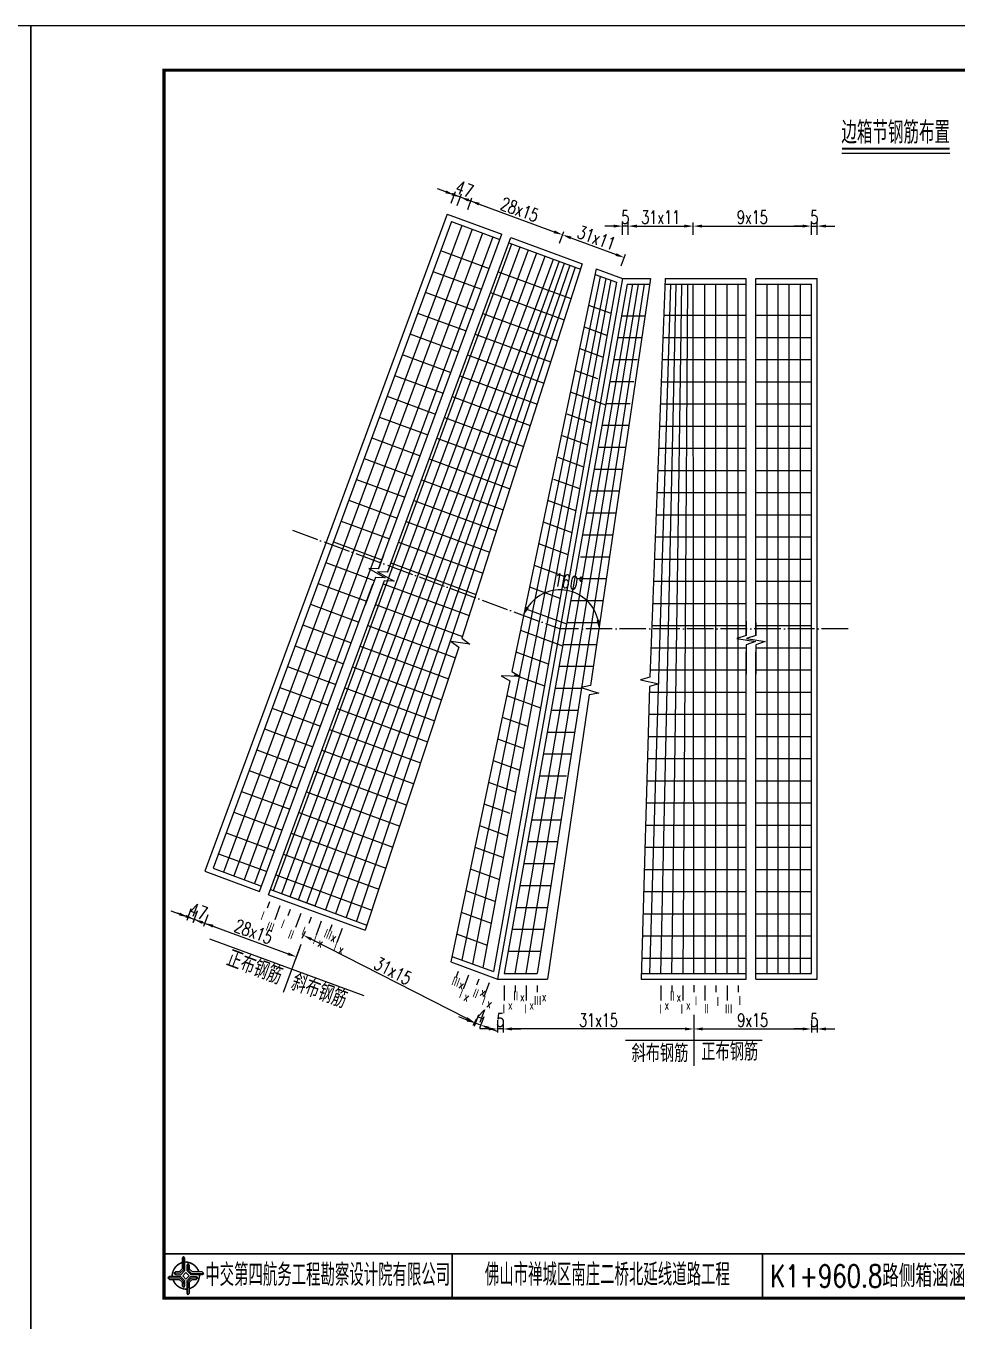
# Model space of a CAD drawing. Header units: millimetres. Extents: x -475 to 1205, y -1212 to 867.
# Drawn here: x 363.7 to 573.7, y -19.3 to 272.9 of the extents above; entities that cross this region are included whole.
import ezdxf
from ezdxf.enums import TextEntityAlignment as Align

# ---------------------------------------------------------------- set-up
doc = ezdxf.new("R2010")
doc.units = ezdxf.units.MM
doc.header["$LTSCALE"] = 0.25
doc.header["$PDMODE"] = 32
doc.header["$PDSIZE"] = 0.5
doc.linetypes.add('ACAD_ISO04W100', pattern=[30, 24, -3, 0, -3])
for name, color, linetype in [('中心线', 7, 'ACAD_ISO04W100'), ('图框', 7, 'Continuous'), ('尺寸标注', 2, 'Continuous'), ('文字', 7, 'Continuous'), ('文字字符', 7, 'Continuous'), ('标注', 4, 'Continuous'), ('钢筋', 6, 'Continuous')]:
    doc.layers.add(name, color=color, linetype=linetype)
doc.styles.get("Standard").update_dxf_attribs({"font": 'simplex1.shx', "width": 0.7, "bigfont": 'hztxt.shx'})
doc.styles.add('text', font='romans__.shx', dxfattribs={"width": 0.8, "bigfont": 'hztxt.shx'})
doc.dimstyles.new('STANDARD-250', dxfattribs={"dimscale": 0, "dimtxt": 3, "dimasz": 2, "dimexe": 0.8, "dimexo": 1, "dimgap": 0.5, "dimtad": 1, "dimdec": 0, "dimlfac": 25, "dimzin": 9, "dimdsep": 46, "dimtxsty": 'Standard', "dimcen": 0.5, "dimclrd": 256, "dimclre": 256, "dimclrt": 7, "dimadec": 0, "dimazin": 2, "dimtfac": 1, "dimtdec": 0, "dimtix": 1, "dimtmove": 2, "dimatfit": 3, "dimfxl": 0, "dimtolj": 1, "dimtzin": 0, "dimlwd": -1, "dimlwe": -1, "dimarcsym": 0})
doc.dimstyles.new('STANDARD-40', dxfattribs={"dimscale": 0, "dimtxt": 3, "dimasz": 2, "dimexe": 0.8, "dimexo": 1, "dimgap": 0.5, "dimtad": 1, "dimdec": 0, "dimlfac": 4, "dimzin": 9, "dimdsep": 46, "dimtxsty": 'Standard', "dimcen": 0.5, "dimclrd": 256, "dimclre": 256, "dimclrt": 7, "dimadec": 0, "dimazin": 2, "dimtfac": 1, "dimtdec": 0, "dimtix": 1, "dimtmove": 2, "dimatfit": 3, "dimfxl": 0, "dimtolj": 1, "dimtzin": 0, "dimlwd": -1, "dimlwe": -1, "dimarcsym": 0})

# ---------------------------------------------------------------- blocks, each defined once
blk = doc.blocks.new('*D342')
at = {"layer": 'Defpoints', "color": 0}
for p in [(514.2, 227.75), (499.51, 223.81), (514.2, 223.81)]:
    blk.add_point(p, dxfattribs=at)
at = {"layer": '标注'}
for p, q in [((499.51, 225.75), (499.51, 228.55)), ((514.2, 225.75), (514.2, 228.55)), ((501.51, 227.75), (512.2, 227.75))]:
    blk.add_line(p, q, dxfattribs=at)
for points in [[(501.51, 228.09), (501.51, 227.42), (499.51, 227.75)], [(512.2, 228.09), (512.2, 227.42), (514.2, 227.75)]]:
    blk.add_solid(points, dxfattribs=at)
at = {"layer": '标注', "color": 7, "insert": (506.85, 229.75), "char_height": 3, "attachment_point": 5}
blk.add_mtext('\\A1;31x11', dxfattribs=at)
blk = doc.blocks.new('*D343')
at = {"layer": 'Defpoints', "color": 0}
for p in [(471.32, 51.08), (514.33, 51.08), (471.32, 46.64)]:
    blk.add_point(p, dxfattribs=at)
at = {"layer": '标注'}
for p, q in [((471.32, 48.64), (471.32, 45.84)), ((514.33, 48.64), (514.33, 45.84)), ((512.33, 46.64), (473.32, 46.64))]:
    blk.add_line(p, q, dxfattribs=at)
for points in [[(473.32, 46.98), (473.32, 46.31), (471.32, 46.64)], [(512.33, 46.98), (512.33, 46.31), (514.33, 46.64)]]:
    blk.add_solid(points, dxfattribs=at)
at = {"layer": '标注', "color": 7, "insert": (492.83, 48.64), "char_height": 3, "attachment_point": 5}
blk.add_mtext('\\A1;31x15', dxfattribs=at)
blk = doc.blocks.new('*D344')
at = {"layer": 'Defpoints', "color": 0}
for p in [(498.26, 227.75), (498.26, 223.81), (499.51, 223.81)]:
    blk.add_point(p, dxfattribs=at)
at = {"layer": '标注'}
for p, q in [((498.26, 225.75), (498.26, 228.55)), ((499.51, 225.75), (499.51, 228.55)), ((496.26, 227.75), (494.26, 227.75)), ((499.51, 227.75), (498.26, 227.75)), ((501.51, 227.75), (503.51, 227.75))]:
    blk.add_line(p, q, dxfattribs=at)
for points in [[(496.26, 228.09), (496.26, 227.42), (498.26, 227.75)], [(501.51, 228.09), (501.51, 227.42), (499.51, 227.75)]]:
    blk.add_solid(points, dxfattribs=at)
at = {"layer": '标注', "color": 7, "insert": (498.88, 229.75), "char_height": 3, "attachment_point": 5}
blk.add_mtext('\\A1;5', dxfattribs=at)
blk = doc.blocks.new('*D345')
at = {"layer": 'Defpoints', "color": 0}
for p in [(470.07, 51.08), (471.32, 51.08), (470.07, 46.64)]:
    blk.add_point(p, dxfattribs=at)
at = {"layer": '标注'}
for p, q in [((470.07, 48.64), (470.07, 45.84)), ((471.32, 48.64), (471.32, 45.84)), ((468.07, 46.64), (466.07, 46.64)), ((471.32, 46.64), (470.07, 46.64)), ((473.32, 46.64), (475.32, 46.64))]:
    blk.add_line(p, q, dxfattribs=at)
for points in [[(468.07, 46.98), (468.07, 46.31), (470.07, 46.64)], [(473.32, 46.98), (473.32, 46.31), (471.32, 46.64)]]:
    blk.add_solid(points, dxfattribs=at)
at = {"layer": '标注', "color": 7, "insert": (470.7, 48.64), "char_height": 3, "attachment_point": 5}
blk.add_mtext('\\A1;5', dxfattribs=at)
blk = doc.blocks.new('*D346')
at = {"layer": 'Defpoints', "color": 0}
for p in [(514.33, 52.33), (540.86, 52.33), (540.86, 46.64)]:
    blk.add_point(p, dxfattribs=at)
at = {"layer": '标注'}
for p, q in [((514.33, 48.64), (514.33, 45.84)), ((540.86, 48.64), (540.86, 45.84)), ((516.33, 46.64), (538.86, 46.64))]:
    blk.add_line(p, q, dxfattribs=at)
for points in [[(516.33, 46.98), (516.33, 46.31), (514.33, 46.64)], [(538.86, 46.98), (538.86, 46.31), (540.86, 46.64)]]:
    blk.add_solid(points, dxfattribs=at)
at = {"layer": '标注', "color": 7, "insert": (527.6, 48.64), "char_height": 3, "attachment_point": 5}
blk.add_mtext('\\A1;9x15', dxfattribs=at)
blk = doc.blocks.new('*D347')
at = {"layer": 'Defpoints', "color": 0}
for p in [(542.14, 52.33), (540.86, 48.64), (542.14, 46.64)]:
    blk.add_point(p, dxfattribs=at)
at = {"layer": '标注'}
for p, q in [((540.86, 47.64), (540.86, 45.84)), ((542.14, 48.64), (542.14, 45.84)), ((538.86, 46.64), (536.86, 46.64)), ((540.86, 46.64), (542.14, 46.64)), ((544.14, 46.64), (546.14, 46.64))]:
    blk.add_line(p, q, dxfattribs=at)
for points in [[(538.86, 46.98), (538.86, 46.31), (540.86, 46.64)], [(544.14, 46.98), (544.14, 46.31), (542.14, 46.64)]]:
    blk.add_solid(points, dxfattribs=at)
at = {"layer": '标注', "color": 7, "insert": (541.5, 48.64), "char_height": 3, "attachment_point": 5}
blk.add_mtext('\\A1;5', dxfattribs=at)
blk = doc.blocks.new('*D348')
at = {"layer": 'Defpoints', "color": 0}
for p in [(540.86, 227.75), (514.2, 222.56), (540.86, 222.56)]:
    blk.add_point(p, dxfattribs=at)
at = {"layer": '标注'}
for p, q in [((514.2, 225.75), (514.2, 228.55)), ((540.86, 225.75), (540.86, 228.55)), ((516.2, 227.75), (538.86, 227.75))]:
    blk.add_line(p, q, dxfattribs=at)
for points in [[(516.2, 228.09), (516.2, 227.42), (514.2, 227.75)], [(538.86, 228.09), (538.86, 227.42), (540.86, 227.75)]]:
    blk.add_solid(points, dxfattribs=at)
at = {"layer": '标注', "color": 7, "insert": (527.53, 229.75), "char_height": 3, "attachment_point": 5}
blk.add_mtext('\\A1;9x15', dxfattribs=at)
blk = doc.blocks.new('*D349')
at = {"layer": 'Defpoints', "color": 0}
for p in [(540.86, 225.75), (542.14, 227.75), (542.14, 222.56)]:
    blk.add_point(p, dxfattribs=at)
at = {"layer": '标注'}
for p, q in [((540.86, 226.75), (540.86, 228.55)), ((542.14, 225.75), (542.14, 228.55)), ((538.86, 227.75), (536.86, 227.75)), ((540.86, 227.75), (542.14, 227.75)), ((544.14, 227.75), (546.14, 227.75))]:
    blk.add_line(p, q, dxfattribs=at)
for points in [[(538.86, 228.09), (538.86, 227.42), (540.86, 227.75)], [(544.14, 228.09), (544.14, 227.42), (542.14, 227.75)]]:
    blk.add_solid(points, dxfattribs=at)
at = {"layer": '标注', "color": 7, "insert": (541.5, 229.75), "char_height": 3, "attachment_point": 5}
blk.add_mtext('\\A1;5', dxfattribs=at)
blk = doc.blocks.new('*D350')
at = {"layer": 'Defpoints', "color": 0}
for p in [(467.52, 54.58), (468.69, 54.14), (465.08, 47.97)]:
    blk.add_point(p, dxfattribs=at)
at = {"layer": '标注'}
for p, q in [((465.77, 49.84), (464.81, 47.22)), ((463.21, 48.66), (461.33, 49.35)), ((466.26, 47.53), (465.08, 47.97)), ((466.95, 49.41), (465.98, 46.78)), ((468.13, 46.84), (470.01, 46.15))]:
    blk.add_line(p, q, dxfattribs=at)
for points in [[(463.32, 48.97), (463.09, 48.34), (465.08, 47.97)], [(468.25, 47.15), (468.02, 46.53), (466.26, 47.53)]]:
    blk.add_solid(points, dxfattribs=at)
at = {"layer": '标注', "color": 7, "insert": (466.36, 49.63), "char_height": 3, "attachment_point": 5, "rotation": 339.7738}
blk.add_mtext('\\A1;4', dxfattribs=at)
blk = doc.blocks.new('*D351')
at = {"layer": 'Defpoints', "color": 0}
for p in [(460.27, 234.79), (458.94, 231.18), (460.35, 230.66)]:
    blk.add_point(p, dxfattribs=at)
at = {"layer": '标注'}
for p, q in [((458.39, 235.48), (456.52, 236.18)), ((459.58, 232.92), (460.55, 235.54)), ((461.68, 234.27), (460.27, 234.79)), ((460.99, 232.4), (461.96, 235.02)), ((463.56, 233.58), (465.43, 232.89))]:
    blk.add_line(p, q, dxfattribs=at)
for points in [[(458.51, 235.8), (458.28, 235.17), (460.27, 234.79)], [(463.67, 233.9), (463.44, 233.27), (461.68, 234.27)]]:
    blk.add_solid(points, dxfattribs=at)
at = {"layer": '标注', "color": 7, "insert": (461.67, 236.41), "char_height": 3, "attachment_point": 5, "rotation": 339.7738}
blk.add_mtext('\\A1;4', dxfattribs=at)
blk = doc.blocks.new('*D352')
at = {"layer": 'Defpoints', "color": 0}
for p in [(483.13, 221.47), (498.67, 220.64), (497.08, 216.33)]:
    blk.add_point(p, dxfattribs=at)
at = {"layer": '标注'}
for p, q in [((484.03, 223.91), (484.99, 226.54)), ((486.59, 225.09), (496.8, 221.34)), ((497.98, 218.77), (498.95, 221.39))]:
    blk.add_line(p, q, dxfattribs=at)
for points in [[(486.71, 225.41), (486.48, 224.78), (484.72, 225.79)], [(496.91, 221.65), (496.68, 221.02), (498.67, 220.64)]]:
    blk.add_solid(points, dxfattribs=at)
at = {"layer": '标注', "color": 7, "insert": (492.39, 225.09), "char_height": 3, "attachment_point": 5, "rotation": 339.7738}
blk.add_mtext('\\A1;31x11', dxfattribs=at)
blk = doc.blocks.new('*D370')
at = {"layer": 'Defpoints', "color": 0}
for p in [(423.84, 159.12), (489.42, 143.94), (484.17, 136.9), (484.17, 136.9), (549.15, 136.9)]:
    blk.add_point(p, dxfattribs=at)
at = {"layer": '标注'}
blk.add_arc((484.17, 136.9), 8.79, 13.0706, 146.7032, dxfattribs=at)
for points in [[(477.12, 141.57), (476.52, 141.87), (475.92, 139.94)], [(493.06, 138.92), (492.39, 138.85), (492.95, 136.9)]]:
    blk.add_solid(points, dxfattribs=at)
at = {"layer": '标注', "color": 7, "insert": (486.06, 147.52), "char_height": 3, "attachment_point": 5, "rotation": 349.8869}
blk.add_mtext('\\A1;160°', dxfattribs=at)
blk = doc.blocks.new('*D372')
at = {"layer": 'Defpoints', "color": 0}
for p in [(426.26, 67.79), (427.15, 69.53), (465.77, 49.84)]:
    blk.add_point(p, dxfattribs=at)
at = {"layer": '标注'}
for p, q in [((426.69, 68.63), (425.9, 67.08)), ((463.11, 49.02), (428.04, 66.88)), ((465.32, 48.95), (464.53, 47.4))]:
    blk.add_line(p, q, dxfattribs=at)
for points in [[(428.2, 67.18), (427.89, 66.59), (426.26, 67.79)], [(463.26, 49.31), (462.96, 48.72), (464.89, 48.11)]]:
    blk.add_solid(points, dxfattribs=at)
at = {"layer": '标注', "color": 7, "insert": (446.48, 59.73), "char_height": 3, "attachment_point": 5, "rotation": 332.9996}
blk.add_mtext('\\A1;31x15', dxfattribs=at)
blk = doc.blocks.new('*D382')
at = {"layer": 'Defpoints', "color": 0}
for p in [(404.49, 83.39), (405.9, 82.88), (400.24, 71.86)]:
    blk.add_point(p, dxfattribs=at)
at = {"layer": '标注'}
for p, q in [((398.36, 72.55), (396.49, 73.24)), ((400.93, 73.73), (399.96, 71.11)), ((402.34, 73.22), (401.37, 70.59)), ((401.65, 71.34), (400.24, 71.86)), ((403.52, 70.65), (405.4, 69.96))]:
    blk.add_line(p, q, dxfattribs=at)
for points in [[(398.48, 72.86), (398.25, 72.24), (400.24, 71.86)], [(403.64, 70.96), (403.41, 70.33), (401.65, 71.34)]]:
    blk.add_solid(points, dxfattribs=at)
at = {"layer": '标注', "color": 7, "insert": (401.63, 73.48), "char_height": 3, "attachment_point": 5, "rotation": 339.7738}
blk.add_mtext('\\A1;4', dxfattribs=at)
blk = doc.blocks.new('tb')
at = {"lineweight": -3}
h = blk.add_hatch(color=256, dxfattribs=at)
h.paths.add_polyline_path([(-1.23, -0.13), (-3.78, -0.14), (-4.14, -0.41), (-1.4, -0.44), (-0.56, -1.24), (-0.54, -2.62), (-0.27, -2.2), (-0.26, -1.06)])
h.paths.add_polyline_path([(0.13, -1.08), (0.14, -3.86), (0.41, -4.26), (0.44, -1.24), (1.25, -0.43), (2.66, -0.43), (2.26, -0.16), (1.07, -0.15)])
h.paths.add_polyline_path([(1.08, 0.3), (3.62, 0.3), (4.02, 0.56), (1.25, 0.57), (0.43, 1.39), (0.43, 2.8), (0.16, 2.41), (0.15, 1.24)])
h.paths.add_polyline_path([(-0.28, 1.21), (-0.28, 3.99), (-0.56, 4.39), (-0.57, 1.41), (-1.38, 0.6), (-2.74, 0.56), (-2.33, 0.3), (-1.2, 0.29)])
for p, q in [((-0.56, 4.39), (-0.57, 1.41)), ((-1.38, 0.6), (-2.74, 0.56)), ((-0.57, 1.41), (-1.38, 0.6)), ((0.43, 2.8), (0.43, 1.39)), ((0.43, 1.39), (1.25, 0.57)), ((1.25, 0.57), (4.02, 0.56)), ((-4.14, -0.41), (-1.4, -0.44)), ((-1.4, -0.44), (-0.56, -1.24)), ((-0.56, -1.24), (-0.54, -2.62)), ((0.41, -4.26), (0.44, -1.24)), ((0.44, -1.24), (1.25, -0.43)), ((1.25, -0.43), (2.66, -0.43))]:
    blk.add_line(p, q, dxfattribs=at)
at = {"lineweight": -3, "const_width": 0.35, "flags": 128}
for points in [[(-0.9, 3.02, 0.324167), (-3.16, -0.14)], [(2.88, 0.92, 0.324403), (-0.24, 3.15)], [(0.75, -2.86, 0.325418), (3.02, 0.26)], [(-2.98, -0.76, 0.322976), (0.14, -2.98)]]:
    blk.add_lwpolyline(points, format="xyb", dxfattribs=at)
at = {"lineweight": -3, "flags": 128}
for points in [[(-0.9, 3.99), (-0.9, 1.58), (-1.53, 0.91), (-2.34, 0.91), (-2.74, 0.56), (-2.33, 0.3), (-1.2, 0.29), (-0.28, 1.21), (-0.28, 3.99), (-0.56, 4.39)], [(-0.04, 0.77), (0.68, 0.04), (-0.04, -0.69), (-0.77, 0.05)], [(3.62, 0.92), (1.43, 0.92), (0.77, 1.54), (0.77, 2.38), (0.43, 2.8), (0.16, 2.41), (0.15, 1.24), (1.08, 0.3), (3.62, 0.3), (4.02, 0.56)], [(-3.73, -0.76), (-1.54, -0.76), (-0.89, -1.39), (-0.89, -2.21), (-0.54, -2.62), (-0.27, -2.2), (-0.26, -1.06), (-1.23, -0.13), (-3.78, -0.14), (-4.14, -0.41)], [(0.75, -3.85), (0.75, -1.43), (1.4, -0.78), (2.26, -0.78), (2.66, -0.43), (2.26, -0.16), (1.07, -0.15), (0.13, -1.08), (0.14, -3.86), (0.41, -4.26)]]:
    blk.add_lwpolyline(points, close=True, dxfattribs=at)
blk = doc.blocks.new('series')
at = {"width": 0.75}
for tag, height, p in [('页码', 4, (-35, -19)), ('图名', 5, (-220, -282)), ('图号', 5, (-20, -282))]:
    blk.add_attdef(tag, text='', height=height, dxfattribs=at).set_placement(p, align=Align.MIDDLE_CENTER)
blk = doc.blocks.new('*D689')
at = {"layer": 'Defpoints', "color": 0}
for p in [(408.24, 82.01), (428.94, 74.39), (424.7, 62.9)]:
    blk.add_point(p, dxfattribs=at)
at = {"layer": '标注'}
for p, q in [((404.7, 72.4), (403.73, 69.77)), ((405.89, 69.83), (422.83, 63.59)), ((425.4, 64.78), (424.43, 62.15))]:
    blk.add_line(p, q, dxfattribs=at)
for points in [[(406, 70.15), (405.77, 69.52), (404.01, 70.53)], [(422.94, 63.91), (422.71, 63.28), (424.7, 62.9)]]:
    blk.add_solid(points, dxfattribs=at)
at = {"layer": '标注', "color": 7, "insert": (415.05, 68.59), "char_height": 3, "attachment_point": 5, "rotation": 339.7738}
blk.add_mtext('\\A1;28x15', dxfattribs=at)
blk = doc.blocks.new('*D690')
at = {"layer": 'Defpoints', "color": 0}
for p in [(405.9, 82.88), (408.24, 82.01), (404.01, 70.53)]:
    blk.add_point(p, dxfattribs=at)
at = {"layer": '标注'}
for p, q in [((402.36, 73.27), (401.39, 70.64)), ((399.79, 72.08), (397.91, 72.77)), ((401.66, 71.39), (404.01, 70.53)), ((404.7, 72.4), (403.73, 69.77)), ((405.89, 69.83), (407.76, 69.14))]:
    blk.add_line(p, q, dxfattribs=at)
for points in [[(399.9, 72.39), (399.67, 71.77), (401.66, 71.39)], [(406, 70.15), (405.77, 69.52), (404.01, 70.53)]]:
    blk.add_solid(points, dxfattribs=at)
at = {"layer": '标注', "color": 7, "insert": (403.53, 72.83), "char_height": 3, "attachment_point": 5, "rotation": 339.7738}
blk.add_mtext('\\A1;7', dxfattribs=at)
blk = doc.blocks.new('*D691')
at = {"layer": 'Defpoints', "color": 0}
for p in [(462, 227.92), (484.72, 225.79), (482.7, 220.3)]:
    blk.add_point(p, dxfattribs=at)
at = {"layer": '标注'}
for p, q in [((463.33, 231.53), (464.3, 234.16)), ((465.9, 232.72), (482.84, 226.48)), ((484.03, 223.91), (484.99, 226.54))]:
    blk.add_line(p, q, dxfattribs=at)
for points in [[(466.02, 233.03), (465.79, 232.41), (464.02, 233.41)], [(482.96, 226.79), (482.73, 226.16), (484.72, 225.79)]]:
    blk.add_solid(points, dxfattribs=at)
at = {"layer": '标注', "color": 7, "insert": (475.06, 231.47), "char_height": 3, "attachment_point": 5, "rotation": 339.7738}
blk.add_mtext('\\A1;28x15', dxfattribs=at)
blk = doc.blocks.new('*D692')
at = {"layer": 'Defpoints', "color": 0}
for p in [(461.68, 234.27), (459.66, 228.79), (462, 227.92)]:
    blk.add_point(p, dxfattribs=at)
at = {"layer": '标注'}
for p, q in [((459.8, 234.97), (457.93, 235.66)), ((460.99, 232.4), (461.96, 235.02)), ((464.02, 233.41), (461.68, 234.27)), ((463.33, 231.53), (464.3, 234.16)), ((465.9, 232.72), (467.78, 232.03))]:
    blk.add_line(p, q, dxfattribs=at)
for points in [[(459.92, 235.28), (459.69, 234.65), (461.68, 234.27)], [(466.02, 233.03), (465.79, 232.41), (464.02, 233.41)]]:
    blk.add_solid(points, dxfattribs=at)
at = {"layer": '标注', "color": 7, "insert": (463.54, 235.72), "char_height": 3, "attachment_point": 5, "rotation": 339.7738}
blk.add_mtext('\\A1;7', dxfattribs=at)
blk = doc.blocks.new('123')
at = {"layer": '图框', "color": 2}
blk.add_lwpolyline([(370.03, 635.68), (370.03, 932.68), (-49.97, 932.68), (-49.97, 635.68)], close=True, dxfattribs=at)

msp = doc.modelspace()

# ---------------------------------------------------------------- linework, layer by layer
for p, q in [((458.682, 230.479), (404.057, 82.222)), ((458.682, 230.479), (471.044, 225.924)), ((473.039, 225.189), (489.147, 219.254)), ((492.32, 218.085), (498.256, 215.898)), ((498.256, 215.898), (470.075, 57.898)), ((498.256, 215.898), (504.582, 215.898)), ((507.854, 215.898), (526.169, 215.898)), ((528.295, 215.898), (542.137, 215.898)), ((542.137, 57.898), (542.137, 215.898)), ((404.057, 82.222), (416.419, 77.667)), ((418.414, 76.932), (440.227, 68.895)), ((459.519, 61.787), (470.075, 57.898)), ((470.075, 57.898), (481.325, 57.898)), ((502.421, 57.898), (526.169, 57.898)), ((528.295, 57.898), (542.137, 57.898))]:
    msp.add_line(p, q)
at = {"ltscale": 2}
for p, q in [((443.239, 150.458), (471.044, 225.924)), ((445.234, 149.723), (473.039, 225.189)), ((526.169, 135.414), (526.169, 215.898)), ((528.295, 135.414), (528.295, 215.898)), ((416.419, 77.667), (441.952, 146.966)), ((418.414, 76.932), (443.947, 146.231)), ((526.169, 57.898), (526.169, 131.693)), ((528.295, 57.898), (528.295, 131.693))]:
    msp.add_line(p, q, dxfattribs=at)
for points, const_width in [([(774.834, 262.915), (394.834, 262.915), (394.834, -14.085), (774.834, -14.085), (774.834, 262.915)], 0.7), ([(394.834, -4.085), (774.834, -4.085)], 0.4)]:
    msp.add_lwpolyline(points, dxfattribs=dict(const_width=const_width))
at = {"const_width": 0.7}
msp.add_lwpolyline([(774.834, -14.085), (774.834, 262.915), (394.834, 262.915), (394.834, -14.085)], close=True, dxfattribs=at)
at = {"ltscale": 2}
for points in [[(489.147, 219.254), (462.015, 134.772), (463.8, 133.464), (459.587, 134.081), (461.373, 132.773), (440.227, 68.895)], [(492.32, 218.085), (473.26, 127.266), (475.172, 126.149), (470.918, 126.327), (472.829, 125.21), (459.519, 61.787)], [(504.582, 215.898), (491.068, 124.089), (488.889, 123.703), (492.942, 122.398), (490.762, 122.012), (481.325, 57.898)], [(507.854, 215.898), (504.428, 126.004), (502.302, 125.384), (506.473, 124.525), (504.348, 123.905), (502.421, 57.898)], [(444.351, 153.477), (443.239, 150.458), (441.026, 150.527), (444.725, 148.419), (442.513, 148.488), (440.22, 142.265)], [(446.209, 152.37), (445.234, 149.723), (443.021, 149.792), (446.72, 147.683), (444.508, 147.753), (442.215, 141.53)], [(526.169, 138.632), (526.169, 135.414), (524.069, 134.714), (528.269, 134.014), (526.169, 133.314), (526.169, 126.682)], [(528.295, 138.235), (528.295, 135.414), (526.195, 134.714), (530.395, 134.014), (528.295, 133.314), (528.295, 126.682)]]:
    msp.add_lwpolyline(points, dxfattribs=at)
at = {"layer": '中心线'}
for p in [(423.842, 159.124), (549.147, 136.898)]:
    msp.add_line(p, (484.166, 136.898), dxfattribs=at)
at = {"layer": '图框'}
msp.add_lwpolyline([(774.834, -14.085), (774.834, 262.915), (394.834, 262.915), (394.834, -14.085)], close=True, dxfattribs=at)
at = {"layer": '图框', "const_width": 0.4}
for points in [[(459.834, -4.085), (459.834, -14.085)], [(529.834, -14.085), (529.834, -4.085)]]:
    msp.add_lwpolyline(points, dxfattribs=at)
at = {"layer": '尺寸标注', "linetype": 'Continuous'}
for p, q in [((418.631, 75.302), (418.107, 73.88)), ((420.977, 74.438), (419.819, 71.294)), ((423.323, 73.574), (422.799, 72.152)), ((425.669, 72.71), (424.51, 69.566)), ((428.016, 71.887), (427.492, 70.465)), ((430.293, 70.926), (429.134, 67.783)), ((432.665, 70.132), (432.141, 68.71)), ((434.998, 69.272), (433.84, 66.128)), ((461.17, 59.629), (460.646, 58.207)), ((463.503, 58.769), (462.345, 55.626)), ((465.836, 57.91), (465.312, 56.488)), ((468.17, 57.05), (467.011, 53.906)), ((471.57, 56.444), (471.57, 53.093)), ((474.056, 56.444), (474.056, 54.928)), ((476.543, 56.444), (476.543, 53.093)), ((479.03, 56.444), (479.03, 54.928)), ((506.881, 56.426), (506.881, 53.076)), ((509.368, 56.426), (509.368, 54.911)), ((511.854, 56.426), (511.854, 53.076)), ((514.33, 56.484), (514.33, 54.968)), ((516.817, 56.444), (516.817, 53.093)), ((519.317, 56.444), (519.317, 54.928)), ((521.817, 56.444), (521.817, 53.093)), ((524.317, 56.444), (524.317, 54.928))]:
    msp.add_line(p, q, dxfattribs=at)
at = {"layer": '尺寸标注'}
for p, q in [((439.972, 54.101), (405.198, 66.913)), ((425.725, 65.67), (421.731, 54.829)), ((514.33, 49.858), (514.33, 38.304)), ((498.908, 44.081), (529.752, 44.081))]:
    msp.add_line(p, q, dxfattribs=at)
at = {"layer": '文字'}
msp.add_line((547.748, 244.225), (572.055, 244.225), dxfattribs=at)
at = {"layer": '文字', "const_width": 0.4}
msp.add_lwpolyline([(547.748, 245.225), (572.055, 245.225)], dxfattribs=at)
at = {"layer": '钢筋'}
for p, q in [((459.657, 228.787), (405.897, 82.876)), ((462.003, 227.923), (408.242, 82.012)), ((459.657, 228.787), (470.612, 224.751)), ((464.349, 227.058), (410.588, 81.147)), ((466.695, 226.194), (412.934, 80.283)), ((469.041, 225.33), (415.28, 79.419)), ((419.51, 77.86), (473.27, 223.771)), ((421.395, 77.166), (475.156, 223.077)), ((423.28, 76.471), (477.041, 222.382)), ((423.28, 76.471), (477.041, 222.382)), ((457.237, 222.219), (468.192, 218.183)), ((472.607, 224.016), (488.764, 218.063)), ((425.165, 75.777), (478.926, 221.688)), ((427.05, 75.082), (480.811, 220.993)), ((428.936, 74.387), (482.696, 220.298)), ((483.942, 219.839), (431.273, 73.526)), ((433.609, 72.665), (485.146, 219.396)), ((486.349, 218.953), (435.946, 71.804)), ((487.552, 218.509), (438.283, 70.943)), ((455.509, 217.527), (466.463, 213.491)), ((462.115, 62.163), (493.25, 216.41)), ((470.187, 217.447), (486.622, 211.392)), ((492.061, 216.848), (496.86, 215.08)), ((494.454, 215.966), (464.451, 61.302)), ((466.788, 60.441), (495.657, 215.523)), ((496.86, 215.08), (469.125, 59.58)), ((499.283, 214.648), (471.548, 59.148)), ((474.038, 59.148), (500.562, 214.648)), ((476.528, 59.148), (501.841, 214.648)), ((503.12, 214.648), (479.019, 59.148)), ((499.283, 214.648), (504.398, 214.648)), ((509.086, 214.648), (504.369, 59.148)), ((506.859, 59.148), (510.364, 214.648)), ((507.807, 214.648), (526.169, 214.648)), ((509.35, 59.148), (511.643, 214.648)), ((512.922, 214.648), (511.84, 59.148)), ((514.33, 59.148), (514.201, 214.648)), ((516.738, 214.648), (516.83, 59.148)), ((519.331, 59.148), (519.331, 214.648)), ((521.831, 59.148), (521.831, 214.648)), ((524.331, 59.148), (524.331, 214.648)), ((528.295, 214.648), (540.861, 214.648)), ((530.861, 59.148), (530.861, 214.648)), ((533.361, 59.148), (533.361, 214.648)), ((535.861, 59.148), (535.861, 214.648)), ((538.361, 59.148), (538.361, 214.648)), ((540.861, 59.148), (540.861, 214.648)), ((453.78, 212.835), (464.734, 208.799)), ((468.458, 212.756), (485.092, 206.627)), ((452.051, 208.144), (463.006, 204.108)), ((466.73, 208.064), (483.562, 201.862)), ((490.607, 209.92), (495.611, 208.076)), ((498.016, 207.543), (503.353, 207.543)), ((507.54, 207.648), (526.169, 207.648)), ((528.295, 207.648), (540.861, 207.648)), ((489.617, 205.017), (494.621, 203.173)), ((450.323, 203.452), (461.277, 199.416)), ((465.001, 203.372), (482.031, 197.098)), ((497.173, 202.6), (502.625, 202.6)), ((507.349, 202.648), (526.169, 202.648)), ((528.295, 202.648), (540.861, 202.648)), ((448.594, 198.76), (459.549, 194.724)), ((463.272, 198.681), (480.501, 192.333)), ((488.627, 200.113), (493.632, 198.269)), ((496.33, 197.656), (501.666, 197.656)), ((507.159, 197.648), (526.169, 197.648)), ((528.295, 197.648), (540.861, 197.648)), ((446.865, 194.069), (457.82, 190.033)), ((461.544, 193.989), (478.971, 187.568)), ((487.638, 195.21), (492.642, 193.366)), ((486.648, 190.306), (494.43, 187.439)), ((495.487, 192.713), (500.823, 192.713)), ((506.968, 192.648), (526.169, 192.648)), ((528.295, 192.648), (540.861, 192.648)), ((445.137, 189.377), (456.091, 185.341)), ((459.815, 189.297), (477.441, 182.803)), ((494.643, 187.77), (499.98, 187.77)), ((506.778, 187.648), (526.169, 187.648)), ((528.295, 187.648), (540.861, 187.648)), ((443.408, 184.685), (454.363, 180.649)), ((458.086, 184.606), (475.91, 178.039)), ((485.658, 185.403), (491.203, 183.36)), ((493.8, 182.826), (499.714, 182.826)), ((506.587, 182.648), (526.169, 182.648)), ((528.295, 182.648), (540.861, 182.648)), ((441.679, 179.994), (452.634, 175.958)), ((456.358, 179.914), (474.38, 173.274)), ((484.668, 180.499), (490.321, 178.417)), ((483.678, 175.596), (489.439, 173.473)), ((492.957, 177.883), (498.987, 177.883)), ((506.396, 177.648), (526.169, 177.648)), ((528.295, 177.648), (540.861, 177.648)), ((439.951, 175.302), (450.905, 171.266)), ((454.629, 175.222), (472.85, 168.509)), ((492.114, 172.94), (498.259, 172.94)), ((506.206, 172.648), (526.169, 172.648)), ((528.295, 172.648), (540.861, 172.648)), ((438.222, 170.61), (449.177, 166.574)), ((452.9, 170.531), (471.319, 163.744)), ((482.689, 170.692), (488.558, 168.53)), ((490.963, 167.997), (497.531, 167.997)), ((506.015, 167.648), (526.169, 167.648)), ((528.295, 167.648), (540.861, 167.648)), ((436.494, 165.919), (447.448, 161.882)), ((451.172, 165.839), (469.789, 158.98)), ((481.371, 165.91), (487.676, 163.587)), ((434.765, 161.227), (445.719, 157.191)), ((449.443, 161.147), (468.259, 154.215)), ((480.344, 161.02), (486.794, 158.643)), ((490.081, 163.053), (496.804, 163.053)), ((505.824, 162.648), (526.169, 162.648)), ((528.295, 162.648), (540.861, 162.648)), ((489.199, 158.11), (496.076, 158.11)), ((433.036, 156.535), (443.991, 152.499)), ((447.715, 156.456), (466.729, 149.45)), ((479.318, 156.13), (485.913, 153.7)), ((505.634, 157.648), (526.169, 157.648)), ((528.295, 157.648), (540.861, 157.648)), ((488.741, 153.167), (495.348, 153.167)), ((505.443, 152.648), (526.169, 152.648)), ((528.295, 152.648), (540.861, 152.648)), ((431.308, 151.844), (442.262, 147.807)), ((445.986, 151.764), (465.198, 144.685)), ((478.292, 151.24), (485.031, 148.757)), ((429.579, 147.152), (440.534, 143.116)), ((444.257, 147.072), (463.668, 139.92)), ((477.266, 146.35), (484.149, 143.814)), ((487.898, 148.223), (494.621, 148.223)), ((505.253, 147.648), (526.169, 147.648)), ((528.295, 147.648), (540.861, 147.648)), ((486.554, 143.28), (493.893, 143.28)), ((427.85, 142.46), (438.805, 138.424)), ((442.529, 142.381), (462.138, 135.156)), ((476.239, 141.46), (485.613, 138.006)), ((505.062, 142.648), (526.169, 142.648)), ((528.295, 142.648), (540.861, 142.648)), ((426.122, 137.769), (437.076, 133.732)), ((440.8, 137.689), (460.587, 130.399)), ((485.672, 138.337), (493.165, 138.337)), ((504.871, 137.648), (526.169, 137.648)), ((528.295, 137.648), (540.861, 137.648)), ((475.213, 136.57), (484.732, 133.063)), ((424.393, 133.077), (435.348, 129.041)), ((439.071, 132.997), (459.014, 125.649)), ((474.187, 131.68), (481.504, 128.984)), ((484.791, 133.393), (492.438, 133.393)), ((504.681, 132.648), (526.169, 132.648)), ((528.295, 132.648), (540.861, 132.648)), ((422.664, 128.385), (433.619, 124.349)), ((437.343, 128.306), (457.442, 120.9)), ((473.781, 126.561), (480.622, 124.04)), ((483.909, 128.45), (491.71, 128.45)), ((504.49, 127.648), (526.169, 127.648)), ((528.295, 127.648), (540.861, 127.648)), ((420.936, 123.694), (431.89, 119.657)), ((435.614, 123.614), (455.87, 116.151)), ((483.027, 123.507), (489.018, 123.507)), ((472.134, 121.9), (479.741, 119.097)), ((504.311, 122.648), (526.169, 122.648)), ((528.295, 122.648), (540.861, 122.648)), ((419.207, 119.002), (430.162, 114.966)), ((433.885, 118.922), (454.298, 111.401)), ((471.108, 117.01), (476.805, 114.91)), ((482.145, 118.563), (488.175, 118.563)), ((504.165, 117.648), (526.169, 117.648)), ((528.295, 117.648), (540.861, 117.648)), ((417.479, 114.31), (428.433, 110.274)), ((432.157, 114.231), (452.726, 106.652)), ((470.082, 112.12), (475.815, 110.007)), ((481.264, 113.62), (487.332, 113.62)), ((504.019, 112.648), (526.169, 112.648)), ((528.295, 112.648), (540.861, 112.648)), ((415.75, 109.619), (426.704, 105.582)), ((430.428, 109.539), (451.153, 101.903)), ((480.382, 108.677), (486.489, 108.677)), ((469.056, 107.23), (475.085, 105.008)), ((503.873, 107.648), (526.169, 107.648)), ((528.295, 107.648), (540.861, 107.648)), ((414.021, 104.927), (424.976, 100.891)), ((428.699, 104.847), (449.581, 97.153)), ((468.029, 102.34), (474.167, 100.078)), ((479.5, 103.733), (485.646, 103.733)), ((503.727, 102.648), (526.169, 102.648)), ((528.295, 102.648), (540.861, 102.648)), ((412.293, 100.235), (423.247, 96.199)), ((426.971, 100.156), (448.009, 92.404)), ((467.003, 97.449), (472.846, 95.297)), ((478.619, 98.79), (484.802, 98.79)), ((503.581, 97.648), (526.169, 97.648)), ((528.295, 97.648), (540.861, 97.648)), ((410.564, 95.544), (421.518, 91.507)), ((425.242, 95.464), (446.437, 87.655)), ((477.737, 93.847), (484.397, 93.847)), ((408.835, 90.852), (419.79, 86.816)), ((423.514, 90.772), (444.865, 82.906)), ((465.977, 92.559), (472.331, 90.218)), ((503.435, 92.648), (526.169, 92.648)), ((528.295, 92.648), (540.861, 92.648)), ((464.951, 87.669), (471.414, 85.288)), ((476.855, 88.904), (483.631, 88.904)), ((407.107, 86.16), (418.061, 82.124)), ((421.785, 86.081), (443.292, 78.156)), ((503.289, 87.648), (526.169, 87.648)), ((528.295, 87.648), (540.861, 87.648)), ((405.897, 82.876), (416.851, 78.84)), ((463.924, 82.779), (470.496, 80.358)), ((475.974, 83.96), (482.864, 83.96)), ((503.143, 82.648), (526.169, 82.648)), ((528.295, 82.648), (540.861, 82.648)), ((420.056, 81.389), (441.72, 73.407)), ((475.092, 79.017), (482.098, 79.017)), ((418.846, 78.105), (440.62, 70.082)), ((418.846, 78.105), (428.936, 74.387)), ((462.898, 77.889), (469.578, 75.428)), ((502.998, 77.648), (526.169, 77.648)), ((528.295, 77.648), (540.861, 77.648)), ((474.21, 74.074), (481.332, 74.074)), ((461.872, 72.999), (468.66, 70.498)), ((502.852, 72.648), (526.169, 72.648)), ((528.295, 72.648), (540.861, 72.648)), ((460.845, 68.109), (467.743, 65.568)), ((473.328, 69.13), (480.566, 69.13)), ((502.706, 67.648), (526.169, 67.648)), ((528.295, 67.648), (540.861, 67.648)), ((459.778, 63.023), (469.125, 59.58)), ((472.447, 64.187), (479.8, 64.187)), ((502.56, 62.648), (526.169, 62.648)), ((528.295, 62.648), (540.861, 62.648)), ((471.548, 59.148), (479.019, 59.148)), ((502.458, 59.148), (526.169, 59.148)), ((528.295, 59.148), (540.861, 59.148))]:
    msp.add_line(p, q, dxfattribs=at)

# ---------------------------------------------------------------- block references
ref = msp.add_blockref('series', (784.834, 272.915))
ref.add_attrib('页码', '第  2  页    共  3  页', dxfattribs={"height": 4, "width": 0.75}).set_placement((749.834, 253.915), align=Align.MIDDLE_CENTER)
ref.add_attrib('图名', 'K1+960.8路侧箱涵涵身钢筋布置图', dxfattribs={"height": 5, "width": 0.75}).set_placement((564.834, -9.085), align=Align.MIDDLE_CENTER)
ref.add_attrib('图号', 'S4-8-12', dxfattribs={"height": 4.8, "width": 0.7}).set_placement((764.834, -9.085), align=Align.MIDDLE_CENTER)
at = {"lineweight": -3}
msp.add_blockref('tb', (399.83, -9.08), dxfattribs=at)
at = {"layer": '标注'}
for p in [(-5.191, -659.766), (414.809, -659.766)]:
    msp.add_blockref('123', p, dxfattribs=at)

# ---------------------------------------------------------------- texts
at = {"layer": '图框', "width": 0.65}
for s, p in [('中交第四航务工程勘察设计院有限公司', (431.765, -8.837)), ('佛山市禅城区南庄二桥北延线道路工程', (494.834, -8.771))]:
    msp.add_text(s, height=5, dxfattribs=at).set_placement(p, align=Align.MIDDLE_CENTER)
at = {"layer": '文字', "width": 0.7}
msp.add_text('边箱节钢筋布置', height=5, dxfattribs=at).set_placement((559.862, 249.116), align=Align.MIDDLE)
at = {"layer": '文字字符', "linetype": 'Continuous', "width": 0.7}
for s, rotation, text_generation_flag, p in [('Ⅰ', 339.77378, 6, (418.406, 73.055)), ('Ⅲ', 339.77378, 6, (420.117, 70.469)), ('Ⅰ', 339.77378, 6, (422.969, 71.163)), ('Ⅱ', 339.77378, 6, (424.814, 68.76)), ('Ⅰ', 339.77378, 6, (427.627, 69.576)), ('Ⅰx', 160.87371, 6, (427.561, 65.934)), ('Ⅲx', 158.26876, 6, (430.543, 67.241)), ('Ⅰx', 160.60279, 6, (432.224, 64.448)), ('Ⅲx', 159.77378, 6, (459.357, 56.525)), ('Ⅱx', 339.213, 4, (464.709, 56.147)), ('Ⅰx', 159.04971, 6, (460.537, 53.809)), ('Ⅰx', 161.16867, 6, (465.673, 52.22)), ('Ⅱx', 180, 6, (473.235, 52.883)), ('Ⅱx', 180, 6, (508.546, 52.866))]:
    msp.add_text(s, height=2, rotation=rotation, dxfattribs=dict(at, text_generation_flag=text_generation_flag)).set_placement(p)
at = {"layer": '文字字符', "style": 'text', "text_generation_flag": 6, "width": 0.8}
for s, rotation, p in [('正布钢筋', 159.48809, (408.627, 60.965)), ('斜布钢筋', 159.66522, (423.197, 55.569)), ('正布钢筋', 180, (516.031, 39.5)), ('斜布钢筋', 180, (500.297, 39.158))]:
    msp.add_text(s, height=4, rotation=rotation, dxfattribs=at).set_placement(p)
at = {"layer": '文字字符', "linetype": 'Continuous', "text_generation_flag": 4, "width": 0.7}
for s, p in [('Ⅲx', (478.18, 54.257)), ('Ⅰ', (513.896, 54.18)), ('Ⅰ', (518.815, 54.059)), ('Ⅰ', (523.751, 54.257)), ('Ⅰx', (470.541, 52.371)), ('Ⅰx', (475.387, 52.385)), ('Ⅰx', (505.852, 52.353)), ('Ⅰx', (510.698, 52.367)), ('Ⅱ', (516.253, 52.442)), ('Ⅲ', (521.251, 52.422))]:
    msp.add_text(s, height=2, dxfattribs=at).set_placement(p)

# ---------------------------------------------------------------- dimensions: what is measured, and where the dimension line sits
at = {"layer": '标注'}
for p1, p2, distance, text, dimstyle, override, picture, middle in [((460.349, 230.664), (458.941, 231.182), -3.848, '4', 'STANDARD-40', {"dimscale": 1}, '*D351', (461.667, 236.41)), ((462.003, 227.923), (459.657, 228.787), -5.848, '7', 'STANDARD-250', {"dimscale": 1, "dimzin": 8}, '*D692', (463.543, 235.719)), ((462.003, 227.923), (482.696, 220.298), 5.848, '28x15', 'STANDARD-250', {"dimscale": 1, "dimzin": 8}, '*D691', (475.063, 231.474)), ((483.128, 221.471), (497.083, 216.33), 4.598, '31x11', 'STANDARD-40', {"dimscale": 1}, '*D352', (492.387, 225.091)), ((405.897, 82.876), (404.489, 83.395), 12.295, '4', 'STANDARD-40', {"dimscale": 1}, '*D382', (401.634, 73.475)), ((405.897, 82.876), (408.242, 82.012), -12.241, '7', 'STANDARD-250', {"dimscale": 1, "dimzin": 8}, '*D690', (403.529, 72.834)), ((408.242, 82.012), (428.936, 74.387), -12.241, '28x15', 'STANDARD-250', {"dimscale": 1, "dimzin": 8}, '*D689', (415.049, 68.59)), ((465.775, 49.842), (427.145, 69.525), 1.946, '31x15', 'STANDARD-40', {"dimscale": 1}, '*D372', (446.485, 59.732)), ((468.692, 54.144), (467.519, 54.576), 7.045, '4', 'STANDARD-40', {"dimscale": 1}, '*D350', (466.361, 49.626))]:
    dim = msp.add_aligned_dim(p1=p1, p2=p2, distance=distance, text=text, dimstyle=dimstyle, override=override, dxfattribs=at)
    dim.commit()
    dim.dimension.update_dxf_attribs({"geometry": picture, "text_midpoint": middle})
for base, p1, p2, text, picture, middle in [((498.256, 227.754), (499.506, 223.806), (498.256, 223.806), '5', '*D344', (498.881, 229.754)), ((514.199, 227.754), (499.506, 223.806), (514.199, 223.806), '31x11', '*D342', (506.853, 229.754)), ((540.861, 227.754), (514.201, 222.556), (540.861, 222.556), '9x15', '*D348', (527.531, 229.754)), ((470.075, 46.645), (471.325, 51.078), (470.075, 51.078), '5', '*D345', (470.7, 48.645)), ((471.325, 46.645), (514.331, 51.078), (471.325, 51.078), '31x15', '*D343', (492.828, 48.645)), ((540.861, 46.645), (514.33, 52.328), (540.861, 52.328), '9x15', '*D346', (527.596, 48.645)), ((542.137, 46.645), (540.861, 48.645), (542.137, 52.328), '5', '*D347', (541.499, 48.645))]:
    dim = msp.add_linear_dim(base=base, p1=p1, p2=p2, text=text, dimstyle='STANDARD-40', override={"dimscale": 1}, dxfattribs=at)
    dim.commit()
    dim.dimension.update_dxf_attribs({"geometry": picture, "text_midpoint": middle})
dim = msp.add_linear_dim(base=(542.137, 227.754), p1=(540.861, 225.754), p2=(542.137, 222.556), dimstyle='STANDARD-40', override={"dimscale": 1}, dxfattribs=at)
dim.commit()
dim.dimension.update_dxf_attribs({"geometry": '*D349', "text_midpoint": (541.499, 229.754)})
dim = msp.add_angular_dim_2l(base=(489.422, 143.938), line1=((549.147, 136.898), (484.166, 136.898)), line2=((423.842, 159.124), (484.166, 136.898)), dimstyle='STANDARD-40', override={"dimscale": 1}, dxfattribs=at)
dim.commit()
dim.dimension.update_dxf_attribs({"geometry": '*D370', "text_midpoint": (486.06, 147.516)})

doc.saveas('drawing.dxf')
